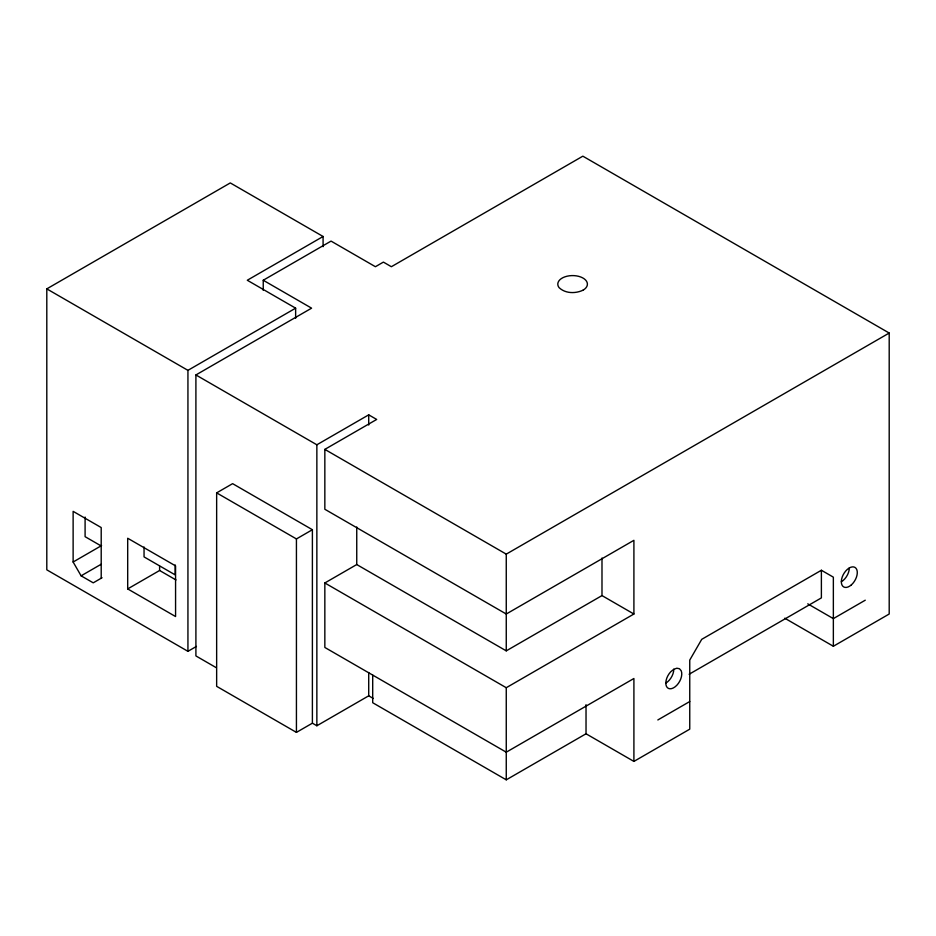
<?xml version="1.0" encoding="UTF-8"?>
<svg xmlns="http://www.w3.org/2000/svg" width="936" height="936" viewBox="0 0 936 936"><rect width="100%" height="100%" fill="white"/><g stroke="black" fill="none" stroke-linecap="round" stroke-linejoin="round"><path stroke-width="1.4" d="M784.754 618.205L833.356 646.261L833.356 577.161L821.387 570.258L701.719 639.346L689.75 660.079L689.75 729.167L633.906 761.413L586.03 733.777L506.259 779.828L372.703 702.725L372.703 675.09M673.791 669.287L670.738 671.755A11.279 6.517 -60 0 0 666.42 686.275A11.279 6.517 -60 0 0 676.845 685.246A11.279 6.517 -60 0 0 681.162 670.714L679.431 668.725L676.845 668.222L673.791 669.287A11.279 6.517 -60 0 1 665.812 683.105M196.431 646.413L187.937 651.327L46.8 569.837L46.8 288.873L230.291 182.929L323.084 236.492L323.084 246.683M323.084 236.492L247.291 280.25L295.636 308.166L295.636 318.357M263.238 290.359L263.238 280.25L331.051 241.102L375.418 266.713L383.397 262.103L391.377 266.713L582.847 156.172L889.2 333.04L889.2 614.016L833.356 646.261M46.8 288.873L187.937 370.352L295.636 308.166M216.157 667.625L195.905 655.925L195.905 374.95L311.594 308.166L263.238 280.25M102.059 577.734L93.237 582.835L81.104 575.827L73.125 562.01L101.591 545.571M216.649 492.874L232.608 483.655L312.39 529.717L312.39 723.177L296.431 732.385L216.649 686.334L216.649 492.874L296.431 538.937L312.39 529.717M81.104 575.827L101.275 564.186M195.905 374.95L316.859 444.787L368.714 414.847L376.693 419.445L324.839 449.385L324.839 509.266L506.259 614.016L633.906 540.318L633.906 614.016L506.259 687.714L324.839 582.964L324.839 647.455L506.259 752.193L633.906 678.495L633.906 761.413M127.694 588.908L175.57 616.543L175.57 565.882L127.694 538.247L127.694 588.908L159.611 570.492L175.98 579.946M324.839 582.964L356.745 564.548L506.259 650.859L601.988 595.588L633.906 614.016M324.839 449.385L506.259 554.135L889.2 333.04M312.39 723.177L316.859 725.763L368.714 695.822L373.277 698.455M689.118 674.259L821.387 597.893L821.387 570.258M657.832 719.959L689.75 701.532M865.262 600.198L833.356 618.626L807.745 603.837M100.971 545.84L85.094 536.679L85.094 517.046M601.988 558.02L601.988 595.588M586.03 704.679L586.03 733.777M506.259 554.135L506.259 650.859M506.259 687.714L506.259 779.828M368.714 414.847L368.714 425.038M368.714 672.528L368.714 695.822M356.745 526.968L356.745 564.548M316.859 444.787L316.859 725.763M296.431 538.937L296.431 732.385M187.937 370.352L187.937 651.327M175.161 564.946L175.161 574.868L144.05 556.897L144.05 546.975M159.611 566.14L159.611 570.492M101.205 578.226L101.205 527.553L73.125 511.349L73.125 562.01M849.315 567.953A11.279 6.517 -60 0 1 841.335 581.771M583.069 290.183C575.453 293.74 565.426 293.682 559.085 287.644A14.812 8.553 0 0 1 564.934 276.822A14.812 8.553 0 0 1 584.251 278.858A14.812 8.553 0 0 1 583.069 290.183M851.374 584.871A11.279 6.517 -60 0 0 854.954 567.391A11.279 6.517 -60 0 0 841.604 579.232A11.279 6.517 -60 0 0 851.374 584.871"/></g></svg>
